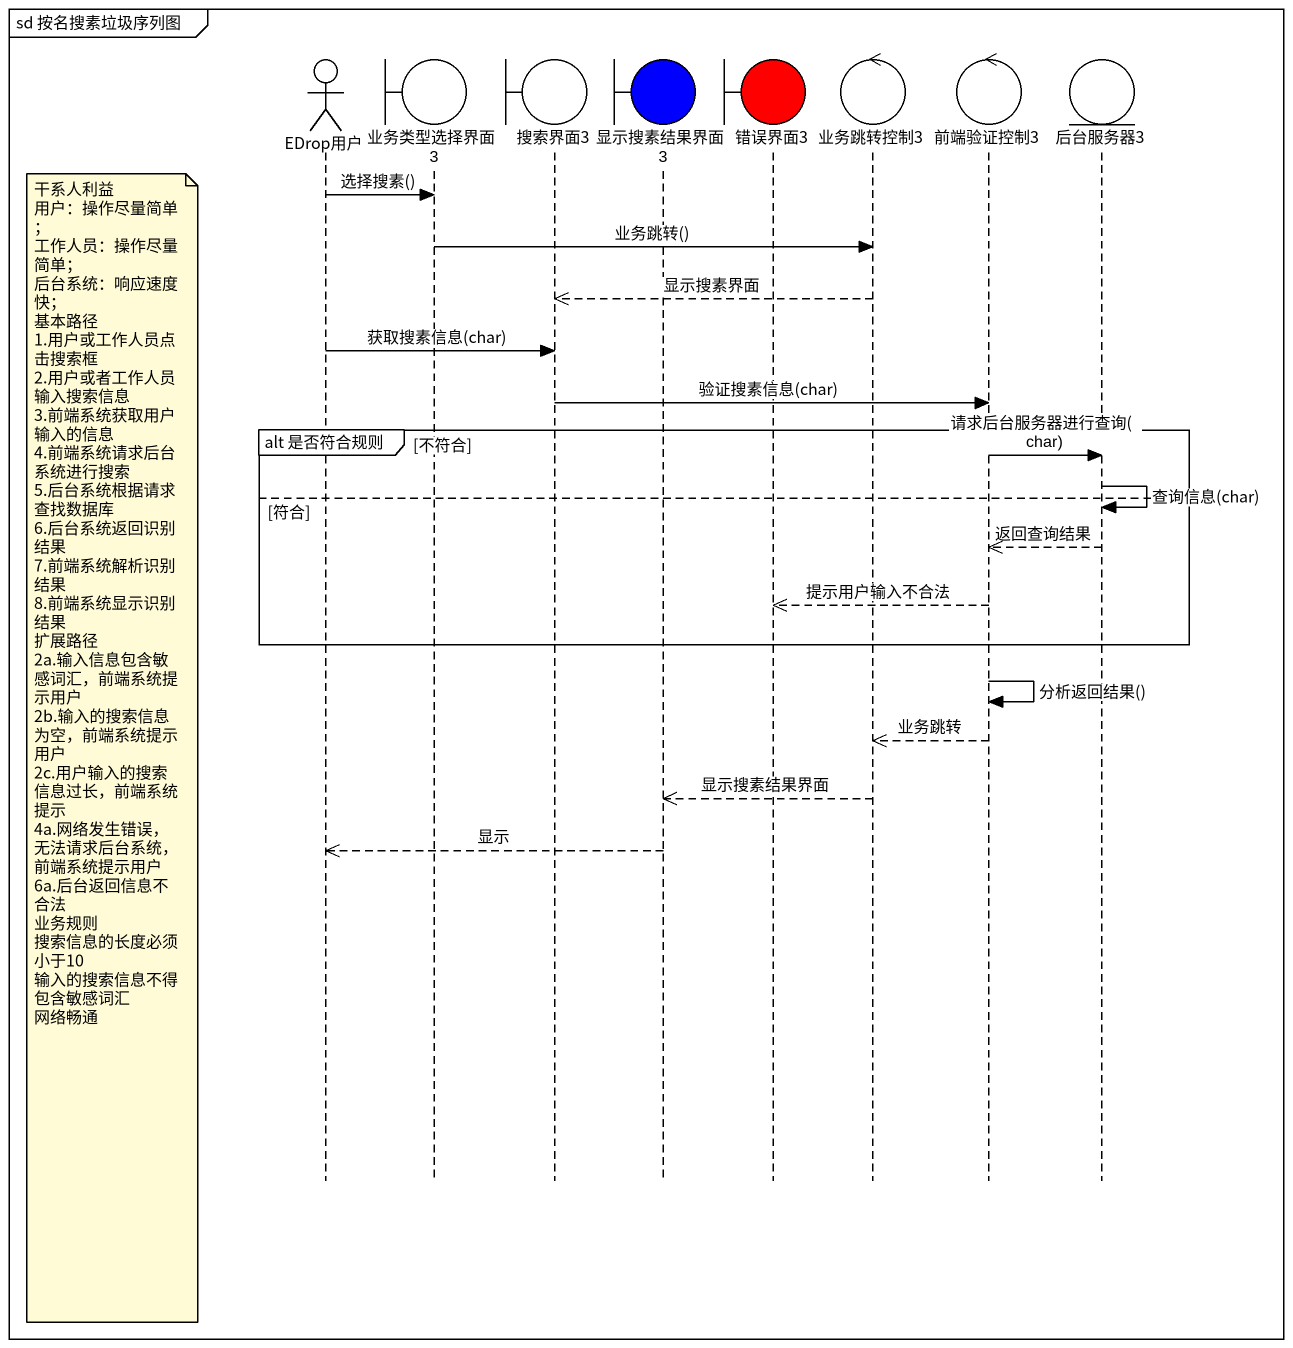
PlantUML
@startuml
mainframe sd 按名搜素垃圾序列图
hide footbox
actor EDrop用户
boundary 业务类型选择界面3
boundary 搜索界面3
boundary 显示搜素结果界面3 #0000FF
boundary 错误界面3 #FF0000
control 业务跳转控制3
control 前端验证控制3
entity 后台服务器3

EDrop用户 -> 业务类型选择界面3 : 选择搜素()
业务类型选择界面3 -> 业务跳转控制3 : 业务跳转()
业务跳转控制3 -->> 搜索界面3 : 显示搜素界面
EDrop用户 -> 搜索界面3 : 获取搜素信息(char)
搜索界面3 -> 前端验证控制3 : 验证搜素信息(char)
group alt 是否符合规则 [不符合]
  前端验证控制3 -> 后台服务器3 : 请求后台服务器进行查询(char)
  后台服务器3 -> 后台服务器3 : 查询信息(char)
else 符合
  后台服务器3 -->> 前端验证控制3 : 返回查询结果
  前端验证控制3 -->> 错误界面3 : 提示用户输入不合法
end
前端验证控制3 -> 前端验证控制3 : 分析返回结果()
前端验证控制3 -->> 业务跳转控制3 : 业务跳转
note left of EDrop用户
  干系人利益
  用户：操作尽量简单；
  工作人员：操作尽量简单；
  后台系统：响应速度快；
  基本路径
  1.用户或工作人员点击搜索框
  2.用户或者工作人员输入搜索信息
  3.前端系统获取用户输入的信息
  4.前端系统请求后台系统进行搜索
  5.后台系统根据请求查找数据库
  6.后台系统返回识别结果
  7.前端系统解析识别结果
  8.前端系统显示识别结果
  扩展路径
  2a.输入信息包含敏感词汇，前端系统提示用户
  2b.输入的搜索信息为空，前端系统提示用户
  2c.用户输入的搜索信息过长，前端系统提示
  4a.网络发生错误，无法请求后台系统，前端系统提示用户
  6a.后台返回信息不合法
  业务规则
  搜索信息的长度必须小于10
  输入的搜索信息不得包含敏感词汇
  网络畅通
end note
业务跳转控制3 -->> 显示搜素结果界面3 : 显示搜素结果界面
显示搜素结果界面3 -->> EDrop用户 : 显示
@enduml
